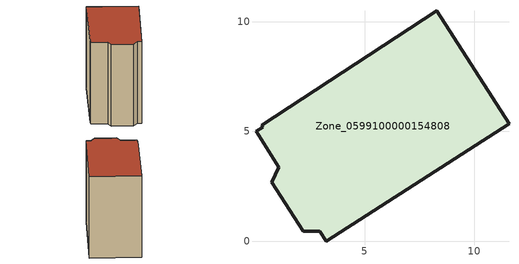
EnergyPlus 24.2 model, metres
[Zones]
Zone_0599100000154808
 floor ground (C_G): 0.04,5.01 0.34,5.2 0.31,5.28 8.29,10.5 11.58,5.36 3.23,0 2.95,0.45 2.19,0.44 0.76,2.68 1.09,3.37 z0
 wall outside (C_F): 0.76,2.68 2.19,0.44 2.95,0.45 3.23,0 11.58,5.36 8.29,10.5 0.31,5.28 0.34,5.2 0.04,5.01 1.09,3.37 0.76,2.68 z0:10.49
 roof outside (C_R): 0.34,5.2 0.04,5.01 1.09,3.37 0.76,2.68 2.19,0.44 2.95,0.45 3.23,0 11.58,5.36 8.29,10.5 0.31,5.28 z10.49
[BUILDING]
Pand.0599100000154808: North Axis=0; Terrain=City; Loads Convergence Tolerance Value=0.04; Temperature Convergence Tolerance Value=0.4; Solar Distribution=FullExterior; Maximum Number of Warmup Days=25; Minimum Number of Warmup Days=1
[Site:Location]
Rotterdam.The.Hague.AP_ZH_NLD Design_Conditions: Latitude=51.96; Longitude=4.45; Time Zone=1; Elevation=-4.5
[SITE:GROUNDTEMPERATURE:BUILDINGSURFACE]
18, 18, 18, 18, 18, 18, 18, 18, 18, 18, 18, 18
[MATERIAL] Thermal Absorptance=0.9; Solar Absorptance=0.7; Visible Absorptance=0.7
Name | Roughness | Thickness | Conductivity | Density | Specific Heat
G.TI.1946 | MediumSmooth | 0.15 | 1 | 540 | 1210
F.TI.1946 | Rough | 0.3 | 0.857143 | 1920 | 840
R.TI.1946 | MediumRough | 0.2 | 0.1 | 1500 | 1000
[CONSTRUCTION]
C_G: G.TI.1946
C_F: F.TI.1946
C_R: R.TI.1946
[ZONE]
Zone_0599100000154808: Type=1; Multiplier=1; Ceiling Height=Autocalculate; Volume=Autocalculate; Floor Area=autocalculate; Part of Total Floor Area=Yes
[ZONEINFILTRATION:DESIGNFLOWRATE]
Infil_Zone_0599100000154808: Zone or ZoneList or Space or SpaceList=Zone_0599100000154808; Schedule=AlwaysOn; Design Flow Rate Calculation Method=Flow/Area; Flow Rate per Floor Area=0.003; Constant Term Coefficient=1; Temperature Term Coefficient=0; Velocity Term Coefficient=0; Velocity Squared Term Coefficient=0
[HVACTEMPLATE:ZONE:IDEALLOADSAIRSYSTEM]
Zone_0599100000154808: Maximum Heating Supply Air Temperature=50; Minimum Cooling Supply Air Temperature=13; Maximum Heating Supply Air Humidity Ratio=0.0156; Minimum Cooling Supply Air Humidity Ratio=0.0077; Heating Limit=NoLimit; Cooling Limit=NoLimit; Dehumidification Control Type=ConstantSensibleHeatRatio; Cooling Sensible Heat Ratio=0.7; Dehumidification Setpoint=60; Humidification Control Type=None; Humidification Setpoint=30; Outdoor Air Method=None; Outdoor Air Flow Rate per Person=0.00944; Outdoor Air Flow Rate per Zone Floor Area=0; Outdoor Air Flow Rate per Zone=0; Demand Controlled Ventilation Type=None; Outdoor Air Economizer Type=NoEconomizer; Heat Recovery Type=None; Sensible Heat Recovery Effectiveness=0.7; Latent Heat Recovery Effectiveness=0.65
[ZONECONTROL:THERMOSTAT]
ThermostatControl_Zone_0599100000154808: Zone or ZoneList=Zone_0599100000154808; Control Type Schedule=DualSetpointControlType; Control 1=Thermostat_Zone_0599100000154808; Temperature Difference Between Cutout And Setpoint=0
[THERMOSTATSETPOINT:DUALSETPOINT]
Thermostat_Zone_0599100000154808: Heating Setpoint Temperature Schedule=HeatingSetpoint_Zone_0599100000154808; Cooling Setpoint Temperature Schedule=CoolingSetpoint_Zone_0599100000154808
[SCHEDULE:COMPACT]
HeatingSetpoint_Zone_0599100000154808: Through: 12/31, For: AllDays, Until: 24:00, 21
CoolingSetpoint_Zone_0599100000154808: Through: 12/31, For: AllDays, Until: 24:00, 24
DualSetpointControlType: Through: 12/31, For: AllDays, Until: 24:00, 4
AlwaysOn: Through: 12/31, For: AllDays, Until: 24:00, 1
